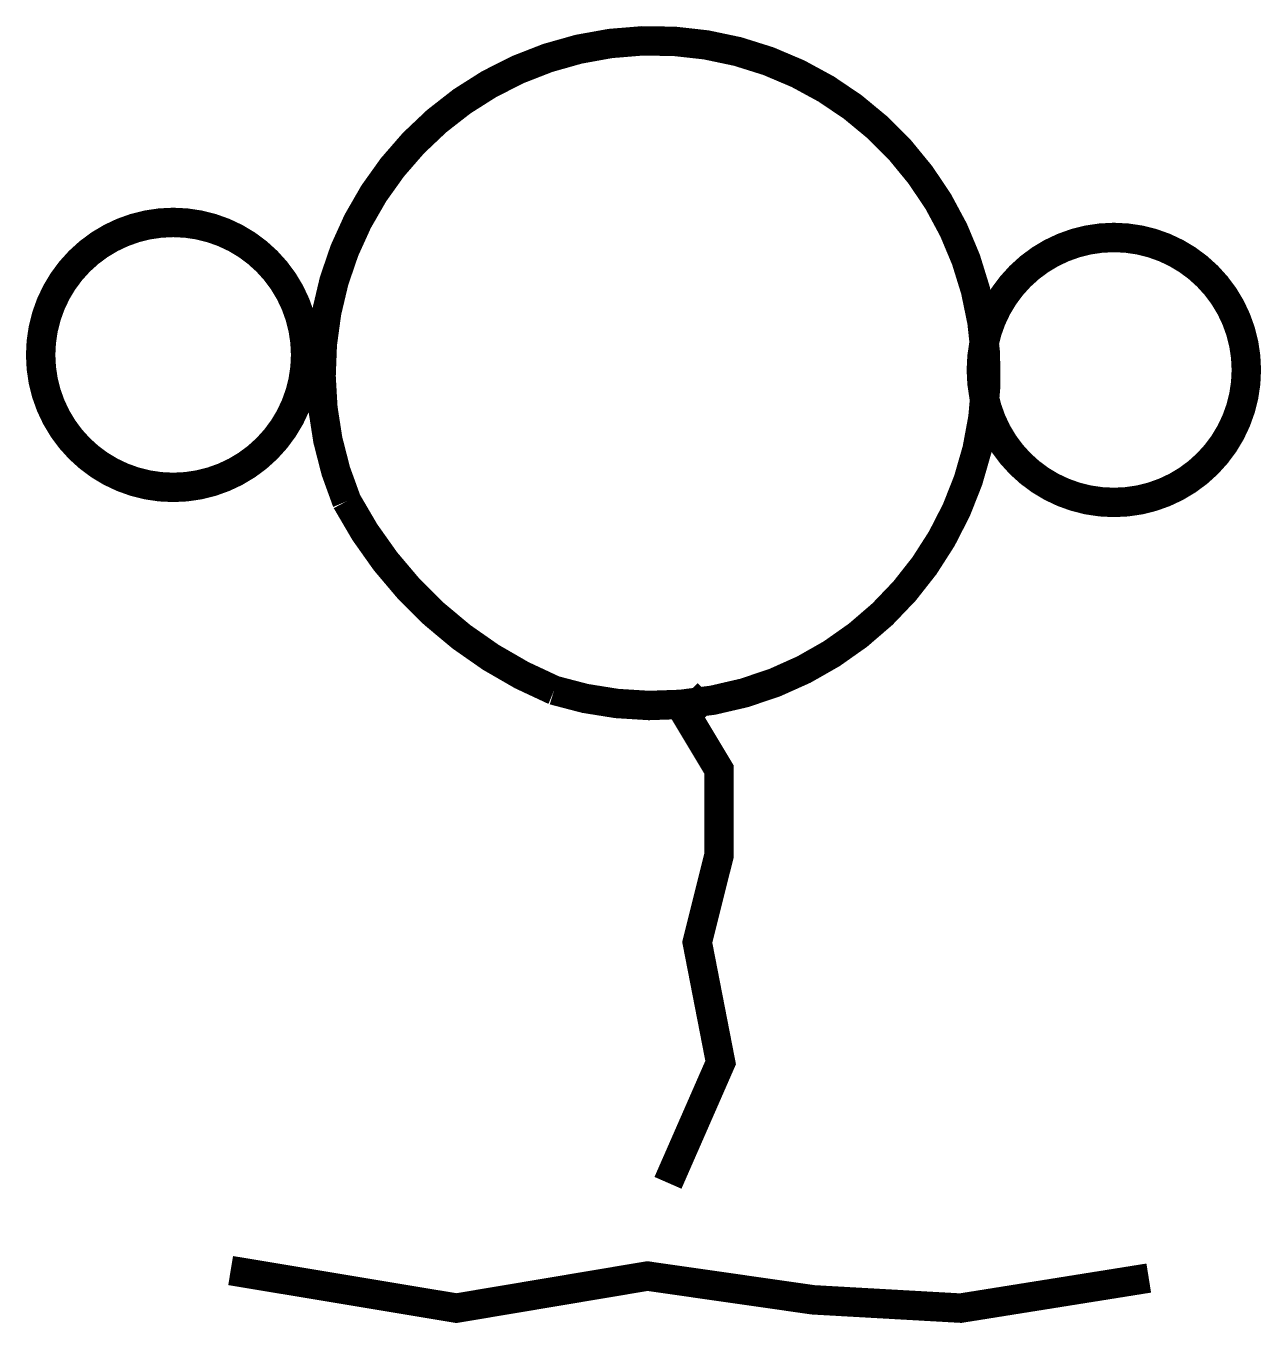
# Model space of a CAD drawing. Extents: x 0.02 to 4.22, y 0.03 to 4.43.
import ezdxf

# ---------------------------------------------------------------- set-up
doc = ezdxf.new("R2010")
doc.units = 0
doc.header["$MEASUREMENT"] = 0
doc.layers.get('0').update_dxf_attribs({"linetype": 'CONTINUOUS'})

msp = doc.modelspace()

# ---------------------------------------------------------------- linework, layer by layer
at = {"const_width": 0.1}
msp.add_lwpolyline([(1.8142, 2.1751, 4.517192), (1.1099, 2.8173, 0.174118), (1.8142, 2.1751, -0.109054)], format="xyb", dxfattribs=at)
for points in [[(0.0703, 3.3144, 1), (0.9703, 3.3144, 1)], [(3.2652, 3.2633, 1), (4.1652, 3.2633, 1)]]:
    msp.add_lwpolyline(points, format="xyb", close=True, dxfattribs=at)
for points in [[(2.2009, 0.5022), (2.3798, 0.9107), (2.3003, 1.3191), (2.3739, 1.6129), (2.3739, 1.9066), (2.2636, 2.0902), (2.3371, 2.1637)], [(0.7156, 0.2042), (1.4824, 0.0766), (2.131, 0.1855), (2.6938, 0.1048), (3.1949, 0.0766), (3.8338, 0.1787)]]:
    msp.add_lwpolyline(points, dxfattribs=at)

doc.saveas('drawing.dxf')
